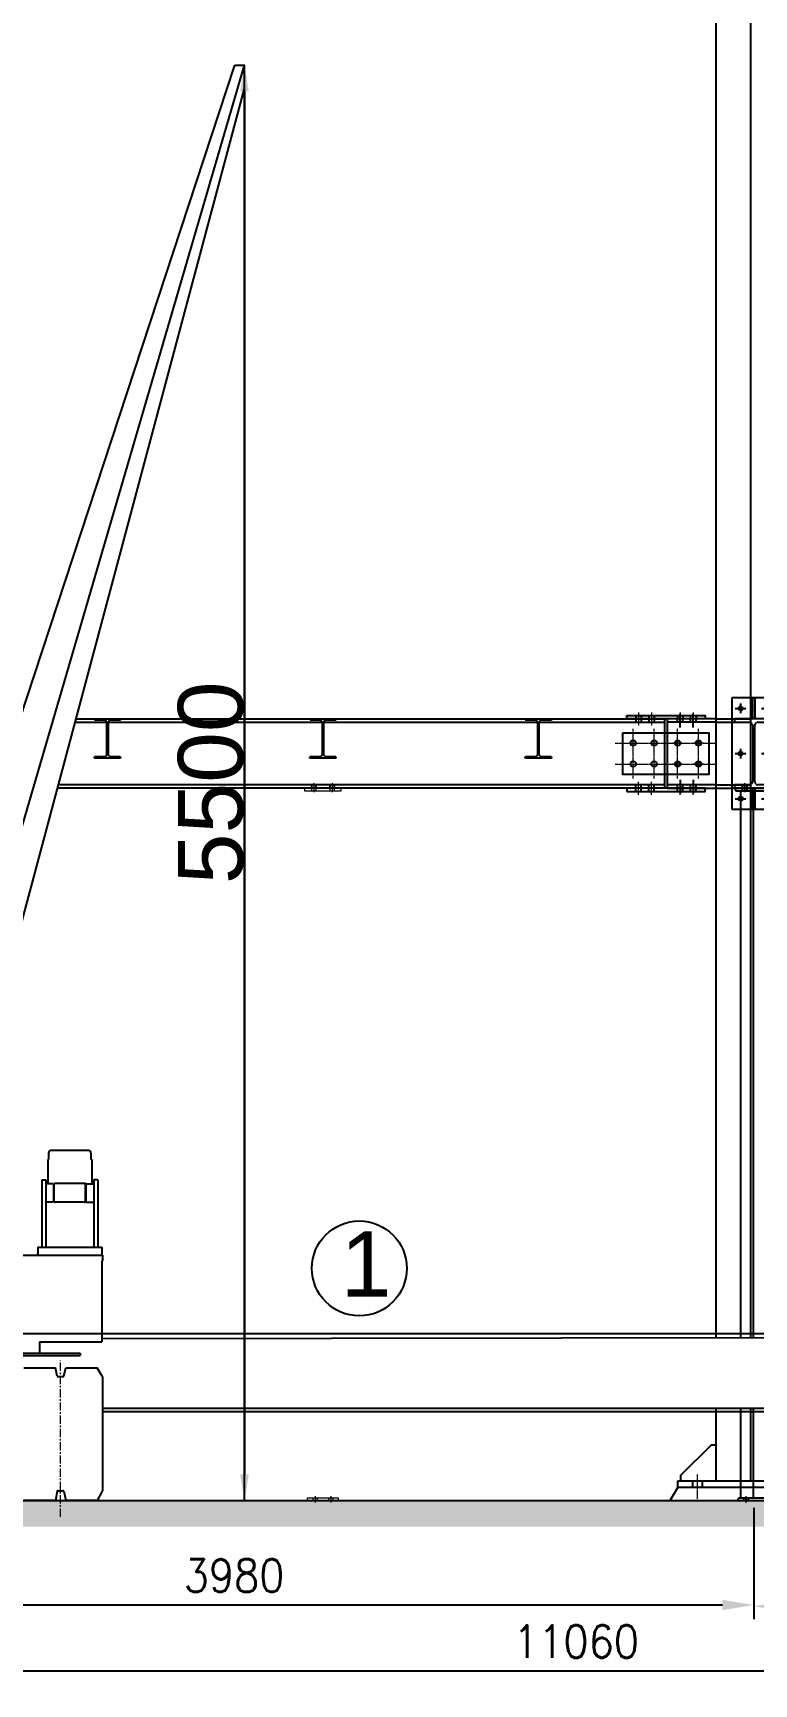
# Model space of a CAD drawing. Header units: millimetres. Extents: x 13669 to 217197, y -88248 to 24578.
# Drawn here: x 67284 to 70046, y -19638 to -13312 of the extents above; entities that cross this region are included whole.
import ezdxf

# ---------------------------------------------------------------- set-up
doc = ezdxf.new("R2010")
doc.units = ezdxf.units.MM
for name, pattern in [('CENTER', [50.8, 31.75, -6.35, 6.35, -6.35]), ('CENTER2', [1.125, 0.75, -0.125, 0.125, -0.125]), ('DASHED2', [0.375, 0.25, -0.125])]:
    doc.linetypes.add(name, pattern=pattern)
for name, color, linetype in [('1', 7, 'Continuous'), ('Tx-DDIM', 1, 'Continuous'), ('Tx_DDIM', 1, 'Continuous'), ('Tx_M_EQUIPOS', 4, 'Continuous'), ('Tx_M_EXISTENTES', 8, 'Continuous'), ('Tx_M_OCULTOS', 2, 'DASHED2'), ('Tx_M_OCULTOS FINO', 1, 'DASHED2')]:
    doc.layers.add(name, color=color, linetype=linetype)
for name, color, linetype, lineweight in [('TITULOS', 6, 'Continuous', 60), ('Tx_EJES', 1, 'CENTER2', 5), ('Tx_M_CONTORNO FINO', 1, 'Continuous', 5)]:
    doc.layers.add(name, color=color, linetype=linetype, lineweight=lineweight)
doc.styles.add('ROMANS', font='romans.shx', dxfattribs={"width": 0.9})
doc.styles.get("Standard").update_dxf_attribs({"font": 'arial.ttf'})
doc.dimstyles.new('ESC 1-50', dxfattribs={"dimscale": 50, "dimtxt": 2.5, "dimasz": 2.4, "dimexe": 1, "dimexo": 1, "dimgap": 1, "dimtad": 1, "dimdec": 0, "dimtxsty": 'ROMANS', "dimcen": 2.5, "dimclrd": 256, "dimclre": 256, "dimclrt": 3, "dimadec": 0, "dimazin": 2, "dimtfac": 0.5, "dimtdec": 0, "dimtmove": 0, "dimatfit": 3, "dimfxl": 1, "dimtfill": 1, "dimtfillclr": 256, "dimtolj": 2, "dimlwd": -1, "dimarcsym": 0})
doc.dimstyles.new('ISO-25', dxfattribs={"dimtxt": 2.5, "dimasz": 2.5, "dimexe": 1.25, "dimexo": 0.625, "dimtad": 1, "dimtxsty": 'Standard', "dimcen": 2.5, "dimadec": 0, "dimazin": 0, "dimtfac": 1, "dimtmove": 0, "dimatfit": 3, "dimfxl": 1, "dimarcsym": 0})

# ---------------------------------------------------------------- blocks, each defined once
blk = doc.blocks.new('A$Cd38fd534')
at = {"layer": 'Tx_EJES'}
for p, q in [((-69.1, 0), (319.1, 0)), ((0, -135.8), (0, 55.8)), ((80, -135.8), (80, 55.8)), ((170, -135.8), (170, 55.8)), ((250, -135.8), (250, 55.8)), ((-69.1, -80), (319.1, -80))]:
    blk.add_line(p, q, dxfattribs=at)
at = {"layer": 'Tx_M_EQUIPOS'}
blk.add_lwpolyline([(-40, 40), (290, 40), (290, -120), (-40, -120)], close=True, dxfattribs=at)
for centre in [(0, 0), (80, 0), (170, 0), (250, 0), (0, -80), (80, -80), (170, -80), (250, -80)]:
    blk.add_circle(centre, 10.5, dxfattribs=at)
blk = doc.blocks.new('A$C03c238ad')
at = {"layer": 'Tx_M_OCULTOS FINO'}
for p, q in [((-70.7, 40), (-29.3, 40)), ((-50, 58.7), (-50, 21.3)), ((29.3, 40), (70.7, 40)), ((50, 58.7), (50, 21.3)), ((-50, -114.3), (-50, -151.7)), ((50, -114.3), (50, -151.7)), ((-70.7, -133), (-29.3, -133)), ((29.3, -133), (70.7, -133)), ((-70.7, -306), (-29.3, -306)), ((-50, -287.3), (-50, -324.7)), ((29.3, -306), (70.7, -306)), ((50, -287.3), (50, -324.7))]:
    blk.add_line(p, q, dxfattribs=at)
for points in [[(-84, -346), (84, -346), (84, 80), (-84, 80)], [(-3.9, 80), (3.9, 80), (3.9, 0), (-3.9, 0)], [(-3.9, -266), (3.9, -266), (3.9, -346), (-3.9, -346)]]:
    blk.add_lwpolyline(points, close=True, dxfattribs=at)
for centre in [(-50, 40), (50, 40), (-50, -133), (50, -133), (-50, -306), (50, -306)]:
    blk.add_circle(centre, 8.5, dxfattribs=at)
blk = doc.blocks.new('A$Cf5f8315d')
at = {"layer": 'Tx_EJES'}
blk.add_line((-21.3, 0), (0, 0), dxfattribs=at)
at = {"layer": 'Tx_M_OCULTOS'}
for p, q in [((-13, 8.5), (0, 8.5)), ((-13, -8.5), (0, -8.5))]:
    blk.add_line(p, q, dxfattribs=at)
blk = doc.blocks.new('*D261')
at = {"layer": 'Defpoints', "color": 0, "transparency": 16777216}
for p in [(66064.5, -18798.2), (70044.8, -18913.2), (70044.8, -19335.3)]:
    blk.add_point(p, dxfattribs=at)
at = {"layer": 'Tx_DDIM', "lineweight": -2, "transparency": 16777216}
for p, q in [((66064.5, -18848.2), (66064.5, -19385.3)), ((70044.8, -18963.2), (70044.8, -19385.3))]:
    blk.add_line(p, q, dxfattribs=at)
at = {"layer": 'Tx_DDIM', "transparency": 16777216}
blk.add_line((66184.5, -19335.3), (69924.8, -19335.3), dxfattribs=at)
for points in [[(66184.5, -19315.3), (66184.5, -19355.3), (66064.5, -19335.3)], [(69924.8, -19315.3), (69924.8, -19355.3), (70044.8, -19335.3)]]:
    blk.add_solid(points, dxfattribs=at)
at = {"layer": 'Tx_DDIM', "color": 3, "transparency": 16777216, "insert": (68054.6, -19222.8), "char_height": 125, "attachment_point": 5, "style": 'ROMANS', "bg_fill": 3, "box_fill_scale": 1.1, "bg_fill_color": 256, "bg_fill_true_color": 13158600, "bg_fill_transparency": 0}
blk.add_mtext('\\A2;3980', dxfattribs=at)
blk = doc.blocks.new('*D262')
at = {"layer": 'Defpoints', "color": 0, "transparency": 16777216}
for p in [(70044.8, -18913.2), (74894.8, -18906.8), (74894.8, -19340.2)]:
    blk.add_point(p, dxfattribs=at)
at = {"layer": 'Tx_DDIM', "lineweight": -2, "transparency": 16777216}
for p, q in [((70044.8, -18963.2), (70044.8, -19390.2)), ((74894.8, -18956.8), (74894.8, -19390.2))]:
    blk.add_line(p, q, dxfattribs=at)
at = {"layer": 'Tx_DDIM', "transparency": 16777216}
blk.add_line((70164.8, -19340.2), (74774.8, -19340.2), dxfattribs=at)
for points in [[(70164.8, -19320.2), (70164.8, -19360.2), (70044.8, -19340.2)], [(74774.8, -19320.2), (74774.8, -19360.2), (74894.8, -19340.2)]]:
    blk.add_solid(points, dxfattribs=at)
at = {"layer": 'Tx_DDIM', "color": 3, "transparency": 16777216, "insert": (72469.8, -19227.7), "char_height": 125, "attachment_point": 5, "style": 'ROMANS', "bg_fill": 3, "box_fill_scale": 1.1, "bg_fill_color": 256, "bg_fill_true_color": 13158600, "bg_fill_transparency": 0}
blk.add_mtext('\\A2;4850', dxfattribs=at)
blk = doc.blocks.new('*D264')
at = {"layer": 'Defpoints', "color": 0, "transparency": 16777216}
for p in [(63834.5, -19117.9), (74894.8, -19174.3), (74894.8, -19587.9)]:
    blk.add_point(p, dxfattribs=at)
at = {"layer": 'Tx_DDIM', "lineweight": -2, "transparency": 16777216}
for p, q in [((63834.5, -19167.9), (63834.5, -19637.9)), ((74894.8, -19224.3), (74894.8, -19637.9))]:
    blk.add_line(p, q, dxfattribs=at)
at = {"layer": 'Tx_DDIM', "transparency": 16777216}
blk.add_line((63954.5, -19587.9), (74774.8, -19587.9), dxfattribs=at)
for points in [[(63954.5, -19567.9), (63954.5, -19607.9), (63834.5, -19587.9)], [(74774.8, -19567.9), (74774.8, -19607.9), (74894.8, -19587.9)]]:
    blk.add_solid(points, dxfattribs=at)
at = {"layer": 'Tx_DDIM', "color": 3, "transparency": 16777216, "insert": (69364.6, -19475.4), "char_height": 125, "attachment_point": 5, "style": 'ROMANS', "bg_fill": 3, "box_fill_scale": 1.1, "bg_fill_color": 256, "bg_fill_true_color": 13158600, "bg_fill_transparency": 0}
blk.add_mtext('\\A2;11060', dxfattribs=at)
blk = doc.blocks.new('*D403')
at = {"color": 0, "lineweight": -2, "transparency": 16777216}
for p, q in [((68095, -13434.9), (68095.6, -13434.9)), ((68094.4, -13534.9), (68094.4, -18834.9)), ((68095, -18934.9), (68095.6, -18934.9))]:
    blk.add_line(p, q, dxfattribs=at)
at = {"color": 0, "transparency": 16777216}
for points in [[(68077.7, -13534.9), (68111, -13534.9), (68094.4, -13434.9)], [(68077.7, -18834.9), (68111, -18834.9), (68094.4, -18934.9)]]:
    blk.add_solid(points, dxfattribs=at)
at = {"layer": 'Defpoints', "color": 0, "transparency": 16777216}
for p in [(68094.4, -13434.9), (68094.4, -18934.9), (68094.4, -18934.9)]:
    blk.add_point(p, dxfattribs=at)
at = {"color": 0, "transparency": 16777216, "insert": (67966.1, -16184.9), "char_height": 250, "attachment_point": 5, "rotation": 90}
blk.add_mtext('5500', dxfattribs=at)

msp = doc.modelspace()

# ---------------------------------------------------------------- hatches: boundary and pattern name
h = msp.add_hatch()
h.set_pattern_fill('EARTH', color=9, scale=400, angle=45)
h.set_pattern_definition([(45, (64297.75, -23668.02), (0, 141.42136), [100, -100]), (45, (64271.23, -23641.51), (0, 141.42136), [100, -100]), (45, (64244.72, -23614.99), (0, 141.42136), [100, -100]), (135, (64244.72, -23597.31), (-141.42136, 1e-14), [100, -100]), (135, (64271.23, -23570.8), (-141.42136, 1e-14), [100, -100]), (135, (64297.75, -23544.28), (-141.42136, 1e-14), [100, -100])])
h.paths.add_polyline_path([(63761.8202447, -18934.9465934), (63761.8202447, -19034.9465934), (77619.4380621, -19034.9465934), (77619.4380621, -18934.9465934)])

# ---------------------------------------------------------------- linework, layer by layer
for p, q in [((66728.4442188, -17478.5596871), (68057.3460494, -13434.9465934)), ((66858.747209, -17665.7459496), (68094.3746776, -13434.9465934)), ((68057.3460494, -13434.9465934), (68094.3746776, -13434.9465934)), ((68094.3746776, -13934.9465934), (68094.3746776, -13434.9465934)), ((66989.0503195, -17662.4497804), (68094.3746776, -13524.286137))]:
    msp.add_line(p, q)
at = {"color": 9}
msp.add_line((69724.809871, -18934.9465934), (69754.809871, -18884.9465934), dxfattribs=at)
msp.add_circle((68534.2970153, -18045.5251414), 181.7369755)
at = {"layer": '1', "color": 7, "linetype": 'Continuous'}
for p, q in [((67340.868381, -17628.4928088), (67340.868381, -17721.1237095)), ((67343.875374, -17628.4928088), (67340.868381, -17628.4928088)), ((67343.875374, -17604.3336647), (67343.875374, -17628.4928088)), ((67495.2274355, -17593.3079836), (67354.9010551, -17593.3079836)), ((67506.2529964, -17604.3336647), (67506.2529964, -17628.4928088)), ((67509.2599894, -17628.4928088), (67506.2529964, -17628.4928088)), ((67509.2599894, -17628.4928088), (67509.2599894, -17721.1237095)), ((67509.2599894, -17648.5392284), (67509.2599894, -17721.1237095)), ((67318.0653908, -17706.0887445), (67333.3508985, -17706.0887445)), ((67318.0653908, -17706.0887445), (67318.0653908, -17964.6901431)), ((67318.0653908, -17706.0887445), (67318.0653908, -17964.6901431)), ((67333.3508985, -17706.0887445), (67333.3508985, -17964.6901431)), ((67516.7774719, -17706.0887445), (67516.7774719, -17964.6901431)), ((67532.8148481, -17706.0887445), (67516.7774719, -17706.0887445)), ((67532.8148481, -17706.0887445), (67532.8148481, -17964.6901431)), ((67361.4162467, -17721.1237095), (67333.3508985, -17721.1237095)), ((67361.4162467, -17721.1237095), (67363.4208286, -17723.1284116)), ((67363.4208286, -17723.1284116), (67363.4208286, -17789.2822577)), ((67364.9243251, -17790.38402), (67364.9243251, -17722.0266494)), ((67481.2712593, -17720.1214588), (67368.8572314, -17720.1214186)), ((67485.2040453, -17790.38402), (67485.2040453, -17722.0266494)), ((67488.7122439, -17721.1237095), (67486.7075418, -17723.1284116)), ((67486.7075418, -17723.1284116), (67486.7075418, -17789.2822577)), ((67488.7122439, -17721.1237095), (67516.7774719, -17721.1237095)), ((67361.4162467, -17791.2869598), (67333.3508985, -17791.2869598)), ((67363.4208286, -17789.2822577), (67361.4162467, -17791.2869598)), ((67481.2712593, -17792.2892106), (67368.8572314, -17792.2892508)), ((67486.7075418, -17789.2822577), (67488.7122439, -17791.2869598)), ((67488.7122439, -17791.2869598), (67516.7774719, -17791.2869598)), ((67302.2786775, -17964.6901431), (67547.8498132, -17964.6901431)), ((67302.2786775, -17964.6901431), (67302.2786775, -17989.7484983)), ((67374.9477153, -17964.6901431), (67475.1807754, -17964.6901431)), ((67547.8498132, -17964.6901431), (67547.8498132, -17989.7484983)), ((66167.1388174, -17994.7600731), (67550.3556126, -17994.7600731)), ((67302.2786775, -17994.7600731), (67302.2786775, -17989.7484983)), ((67547.849753, -18016.8114354), (67547.849753, -18302.475771)), ((67547.849753, -18016.8114354), (67550.3556126, -18016.8114354)), ((67547.8498132, -17989.7484983), (67547.8498132, -17994.7600731)), ((67550.3556126, -17994.7600731), (67550.3556126, -18016.8114354)), ((67309.7961721, -18327.534006), (67309.7961721, -18370.634199)), ((67309.7961721, -18327.534006), (67547.849753, -18327.534006)), ((67333.3509827, -18327.534006), (67516.7775561, -18327.534006)), ((67547.849753, -18302.475771), (67547.849753, -18327.534006)), ((67233.3210436, -18379.655178), (67465.1574453, -18379.655178)), ((67238.0143866, -18370.634199), (67465.1574453, -18370.634199)), ((67465.1574453, -18370.634199), (67465.1574453, -18379.655178)), ((67249.6563119, -18426.7647752), (67369.9360322, -18426.7647752)), ((67377.4933393, -18457.9386326), (67369.9360322, -18426.7647752)), ((67381.4244174, -18459.8416983), (67398.540823, -18459.8416983)), ((67402.4719972, -18457.9386326), (67410.0293044, -18426.7647752)), ((67410.0293044, -18426.7647752), (67530.3090246, -18426.7647752)), ((67549.9095312, -18458.6156871), (67530.3090246, -18426.7647752))]:
    msp.add_line(p, q, dxfattribs=at)
for centre, radius, start, end in [((67354.9010551, -17604.3336647), 11.0256413, 90, 180), ((67495.2274355, -17604.3336647), 11.0256413, 0, 90), ((67368.8572314, -17725.1331137), 5.0116549, 90, 141.6960549998), ((67481.2712593, -17725.1331137), 5.0116549, 38.3052500003, 90), ((67368.8572314, -17787.2775556), 5.0116549, 218.30394, 270), ((67481.2712593, -17787.2775556), 5.0116549, 270, 321.6947499997), ((67381.4244174, -18454.8300032), 5.0116549, 218.33671, 270), ((67398.540823, -18454.8300032), 5.0116549, 270, 321.66394), ((67547.3486196, -18460.1917123), 3.006993, 0, 31.6081899995)]:
    msp.add_arc(centre, radius, start, end, dxfattribs=at)
at = {"layer": 'Tx-DDIM'}
for p, q in [((69763.509871, -15972.6768568), (69763.509871, -15920.21633)), ((69813.509871, -15972.6768568), (69813.509871, -15920.21633)), ((69763.509871, -16173.21633), (69763.509871, -16225.6768568)), ((69813.509871, -16173.21633), (69813.509871, -16225.6768568))]:
    msp.add_line(p, q, dxfattribs=at)
at = {"layer": 'Tx_EJES'}
for p, q in [((69603.509871, -15915.0425747), (69603.509871, -15964.8506116)), ((69653.509871, -15915.0425564), (69653.509871, -15964.8505932)), ((69763.509871, -15915.0425564), (69763.509871, -15964.8505932)), ((69813.509871, -15915.0425747), (69813.509871, -15964.8506116)), ((69772.359871, -16032.9465934), (69734.659871, -16032.9465934)), ((69753.509871, -16051.7965934), (69753.509871, -16014.0965934)), ((69852.359871, -16032.9465934), (69814.659871, -16032.9465934)), ((69833.509871, -16051.7965934), (69833.509871, -16014.0965934)), ((69772.359871, -16112.9465934), (69734.659871, -16112.9465934)), ((69753.509871, -16131.7965934), (69753.509871, -16094.0965934)), ((69852.359871, -16112.9465934), (69814.659871, -16112.9465934)), ((69833.509871, -16131.7965934), (69833.509871, -16094.0965934)), ((69603.509871, -16230.8506115), (69603.509871, -16181.0425747)), ((69653.509871, -16230.8506299), (69653.509871, -16181.0425931)), ((69763.509871, -16230.8506299), (69763.509871, -16181.0425931)), ((69813.509871, -16230.8506115), (69813.509871, -16181.0425747)), ((69829.809871, -18930.2465934), (69829.809871, -18834.5465934))]:
    msp.add_line(p, q, dxfattribs=at)
at = {"layer": 'Tx_M_CONTORNO FINO'}
for p, q in [((68351.309871, -16205.9465931), (68351.309871, -16215.4465931)), ((68351.309871, -16205.9465931), (68351.309871, -16205.9465931)), ((68359.809871, -16196.8222826), (68359.809871, -16221.4392652)), ((68368.309871, -16205.9465931), (68368.309871, -16215.4465931)), ((68368.309871, -16205.9465931), (68368.309871, -16205.9465931)), ((68421.309871, -16205.9465931), (68421.309871, -16215.4465931)), ((68421.309871, -16205.9465931), (68421.309871, -16205.9465931)), ((68429.809871, -16196.8222826), (68429.809871, -16221.4392652)), ((68438.309871, -16205.9465931), (68438.309871, -16215.4465931)), ((68438.309871, -16205.9465931), (68438.309871, -16205.9465931)), ((68356.309871, -18925.4465931), (68356.309871, -18934.9465931)), ((68364.809871, -18917.8881019), (68364.809871, -18942.5050844)), ((68373.309871, -18925.4465931), (68373.309871, -18934.9465931)), ((68416.309871, -18925.4465931), (68416.309871, -18934.9465931)), ((68424.809871, -18917.8881019), (68424.809871, -18942.5050844)), ((68433.309871, -18925.4465931), (68433.309871, -18934.9465931))]:
    msp.add_line(p, q, dxfattribs=at)
for points in [[(68464.809871, -16205.9465931), (68324.809871, -16205.9465931), (68324.809871, -16215.4465931), (68464.809871, -16215.4465931)], [(68334.809871, -18934.9465931), (68454.809871, -18934.9465931), (68454.809871, -18925.4465931), (68334.809871, -18925.4465931)]]:
    msp.add_lwpolyline(points, close=True, dxfattribs=at)
msp.add_lwpolyline([(68344.809871, -18934.9465931), (68444.809871, -18934.9465931)], dxfattribs=at)
at = {"layer": 'Tx_M_EQUIPOS'}
for p, q in [((67449.1395991, -15939.9465931), (69703.509871, -15939.9465931)), ((67445.667231, -15952.946603), (69703.509871, -15952.946621)), ((69901.3098709, -15952.9465934), (69713.509871, -15952.9465934)), ((69703.509871, -16192.9465931), (67381.5620245, -16192.9465931)), ((69901.3098709, -16192.9465934), (69713.509871, -16192.9465934)), ((69703.509871, -16205.9465931), (67378.089659, -16205.9465931))]:
    msp.add_line(p, q, dxfattribs=at)
for points in [[(70189.309871, -18311.2686901), (70189.309871, -10760.9747686), (70188.309871, -10094.2665936), (69901.309871, -10094.2665936), (69900.309871, -10745.0747686), (69900.309871, -18311.6774645)], [(69703.509871, -15939.9465931), (69703.509871, -16205.9465931)], [(69901.3098709, -15939.9465934), (69713.509871, -15939.9465934), (69713.509871, -16205.9465934), (69901.3098709, -16205.9465934)], [(69900.309871, -18582.4593738), (69900.309871, -18859.5465934), (70189.309871, -18859.5465934), (70189.309871, -18582.4593738)]]:
    msp.add_lwpolyline(points, dxfattribs=at)
for points in [[(69558.5217825, -15927.2465931), (69858.5217825, -15927.2465931), (69858.5217825, -15939.9465931), (69558.5217825, -15939.9465931)], [(69558.5217825, -16218.6465931), (69858.5217825, -16218.6465931), (69858.5217825, -16205.9465931), (69558.5217825, -16205.9465931)], [(69901.3098709, -18722.5465934), (69881.3098709, -18722.5465934), (69764.8098709, -18839.5465934), (69764.8098709, -18859.5465934), (69901.3098709, -18859.5465934)], [(69754.809871, -18859.5465934), (70334.8098709, -18859.5465934), (70334.8098709, -18884.9465934), (69754.809871, -18884.9465934)]]:
    msp.add_lwpolyline(points, close=True, dxfattribs=at)
for centre in [(69753.509871, -16032.9465934), (69833.509871, -16032.9465934), (69753.509871, -16112.9465934), (69833.509871, -16112.9465934)]:
    msp.add_circle(centre, 10.5, dxfattribs=at)
at = {"layer": 'Tx_M_EXISTENTES'}
for p, q in [((66531.8747481, -18295.4593738), (71575.4723007, -18295.4593738)), ((71575.4723007, -18309.3080405), (67547.849753, -18315.0048885)), ((71575.4723007, -18582.4593738), (67550.3556126, -18582.4593738)), ((71575.4723007, -18595.4593738), (67550.3556126, -18595.4593738)), ((63761.8202447, -18934.9465934), (77616.0079939, -18934.9465934))]:
    msp.add_line(p, q, dxfattribs=at)
for centre in [(69753.509871, -16032.9465934), (69833.509871, -16032.9465934), (69753.509871, -16112.9465934), (69833.509871, -16112.9465934)]:
    msp.add_circle(centre, 9.525, dxfattribs=at)
at = {"layer": 'Tx_M_OCULTOS', "extrusion": (6.12323e-17, 1, -1.83697e-16)}
for p, q in [((70033.509871, -18311.4890605), (70033.509871, -10094.2665936)), ((70033.509871, -18859.5465934), (70033.509871, -18582.4593738))]:
    msp.add_line(p, q, dxfattribs=at)
at = {"layer": 'Tx_M_OCULTOS'}
for p, q in [((69593.009871, -15927.2466115), (69593.009871, -15952.9465711)), ((69614.009871, -15927.2466115), (69614.009871, -15952.9465756)), ((69643.009871, -15927.2466115), (69643.009871, -15952.9465818)), ((69664.009871, -15927.2466115), (69664.009871, -15952.9465862)), ((69753.0047312, -15952.9465934), (69753.0047312, -15939.9465934)), ((69753.009871, -15927.2466115), (69753.009871, -15940.2466115)), ((69774.009871, -15927.2466115), (69774.009871, -15940.2466115)), ((69774.0150107, -15952.9465934), (69774.0150107, -15939.9465934)), ((69803.0047312, -15952.9465934), (69803.0047312, -15939.9465934)), ((69803.009871, -15927.2466115), (69803.009871, -15940.2466115)), ((69824.009871, -15927.2466115), (69824.009871, -15940.2466115)), ((69824.0150107, -15952.9465934), (69824.0150107, -15939.9465934)), ((69901.3098709, -15939.9465934), (70033.509871, -15939.9465934)), ((69901.3098709, -15952.9465934), (70033.509871, -15952.9465934)), ((69593.009871, -16218.6465748), (69593.009871, -16192.9466152)), ((69614.009871, -16218.6465748), (69614.009871, -16192.9466107)), ((69643.009871, -16218.6465748), (69643.009871, -16192.9466045)), ((69664.009871, -16218.6465748), (69664.009871, -16192.9466)), ((69753.0047312, -16205.9465934), (69753.0047312, -16192.9465934)), ((69774.0150107, -16205.9465934), (69774.0150107, -16192.9465934)), ((69803.0047312, -16205.9465934), (69803.0047312, -16192.9465934)), ((69824.0150107, -16205.9465934), (69824.0150107, -16192.9465934)), ((69901.3098709, -16192.9465934), (70033.509871, -16192.9465934)), ((69753.009871, -16218.6465748), (69753.009871, -16205.6465748)), ((69774.009871, -16218.6465748), (69774.009871, -16205.6465748)), ((69803.009871, -16218.6465748), (69803.009871, -16205.6465748)), ((69824.009871, -16218.6465748), (69824.009871, -16205.6465748)), ((69901.3098709, -16205.9465934), (70033.509871, -16205.9465934)), ((69811.309871, -18884.9465934), (69811.309871, -18859.5465934)), ((69848.309871, -18884.9465934), (69848.309871, -18859.5465934))]:
    msp.add_line(p, q, dxfattribs=at)
for points in [[(67558.119871, -16084.4865931, 0.4142135624), (67567.649871, -16074.9565931), (67567.649871, -15954.9365931, 0.4142135624), (67558.119871, -15945.4065931), (67519.809871, -15945.4065931), (67519.809871, -15939.9465931), (67619.809871, -15939.9465931), (67619.809871, -15945.4065931), (67581.499871, -15945.4065931, 0.4142135624), (67571.969871, -15954.9365931), (67571.969871, -16074.9565931, 0.4142135624), (67581.499871, -16084.4865931), (67619.809871, -16084.4865931), (67619.809871, -16089.9465931), (67519.809871, -16089.9465931), (67519.809871, -16084.4865931)], [(68383.119871, -16084.4865931, 0.4142135624), (68392.649871, -16074.9565931), (68392.649871, -15954.9365931, 0.4142135624), (68383.119871, -15945.4065931), (68344.809871, -15945.4065931), (68344.809871, -15939.9465931), (68444.809871, -15939.9465931), (68444.809871, -15945.4065931), (68406.499871, -15945.4065931, 0.4142135624), (68396.969871, -15954.9365931), (68396.969871, -16074.9565931, 0.4142135624), (68406.499871, -16084.4865931), (68444.809871, -16084.4865931), (68444.809871, -16089.9465931), (68344.809871, -16089.9465931), (68344.809871, -16084.4865931)], [(69208.119871, -16084.4865931, 0.4142135624), (69217.649871, -16074.9565931), (69217.649871, -15954.9365931, 0.4142135624), (69208.119871, -15945.4065931), (69169.809871, -15945.4065931), (69169.809871, -15939.9465931), (69269.809871, -15939.9465931), (69269.809871, -15945.4065931), (69231.499871, -15945.4065931, 0.4142135624), (69221.969871, -15954.9365931), (69221.969871, -16074.9565931, 0.4142135624), (69231.499871, -16084.4865931), (69269.809871, -16084.4865931), (69269.809871, -16089.9465931), (69169.809871, -16089.9465931), (69169.809871, -16084.4865931)]]:
    msp.add_lwpolyline(points, format="xyb", close=True, dxfattribs=at)
at = {"layer": 'Tx_M_OCULTOS FINO'}
for p, q in [((69994.8098711, -16215.4465942), (69994.8098711, -18311.5437995)), ((70001.3098711, -16205.9465942), (70001.3098711, -16215.4465942)), ((70001.3098711, -16205.9465942), (70001.3098711, -16205.9465942)), ((70009.8098711, -16196.8222837), (70009.8098711, -16221.4392662)), ((70018.3098711, -16205.9465942), (70018.3098711, -16215.4465942)), ((70018.3098711, -16205.9465942), (70018.3098711, -16205.9465942)), ((70042.6498711, -16215.4465942), (70042.6498711, -18311.4761325)), ((69994.8098711, -18582.4593738), (69994.8098711, -18925.4465942)), ((70042.6498711, -18582.4593738), (70042.6498711, -18925.4465942)), ((70006.3098711, -18925.4465942), (70006.3098711, -18934.9465942)), ((70014.8098711, -18917.8881029), (70014.8098711, -18942.5050855)), ((70023.3098711, -18925.4465942), (70023.3098711, -18934.9465942))]:
    msp.add_line(p, q, dxfattribs=at)
msp.add_lwpolyline([(70061.2979597, -15952.9465754), (70118.7979597, -15952.9465754), (70118.7979597, -15939.9465754), (69970.7979597, -15939.9465754), (69970.7979597, -15952.9465754), (70028.2979597, -15952.9465754, -0.4142135624), (70040.9979597, -15965.6465754), (70040.9979597, -16180.2465754, -0.4142135624), (70028.2979597, -16192.9465754), (69970.7979597, -16192.9465754), (69970.7979597, -16205.9465754), (70118.7979597, -16205.9465754), (70118.7979597, -16192.9465754), (70061.2979597, -16192.9465754, -0.4142135624), (70048.5979597, -16180.2465754), (70048.5979597, -15965.6465754, -0.4142135624)], format="xyb", close=True, dxfattribs=at)
for points in [[(70114.8098711, -16205.9465942), (69974.8098711, -16205.9465942), (69974.8098711, -16215.4465942), (70114.8098711, -16215.4465942)], [(69984.8098711, -18934.9465942), (70104.8098711, -18934.9465942), (70104.8098711, -18925.4465942), (69984.8098711, -18925.4465942)]]:
    msp.add_lwpolyline(points, close=True, dxfattribs=at)
msp.add_lwpolyline([(69994.8098711, -18934.9465942), (70094.8098711, -18934.9465942)], dxfattribs=at)
msp.add_lwpolyline([(69994.8098711, -18934.9465942), (70094.8098711, -18934.9465942)], dxfattribs=at)

# ---------------------------------------------------------------- block references
at = {"rotation": 270}
for p in [(68359.809871, -16205.9465743), (68429.809871, -16205.9465743)]:
    msp.add_blockref('A$Cf5f8315d', p, dxfattribs=at)
at = {"layer": 'TITULOS'}
msp.add_blockref('A$Cd38fd534', (69583.509871, -16032.9465931), dxfattribs=at)
at = {"layer": 'Tx_M_EQUIPOS'}
msp.add_blockref('A$C03c238ad', (70044.8237415, -15939.9465942), dxfattribs=at)
at = {"layer": 'Tx_M_OCULTOS FINO', "rotation": 270}
msp.add_blockref('A$Cf5f8315d', (70009.8098711, -16205.9465754), dxfattribs=at)

# ---------------------------------------------------------------- texts
at = {"insert": (68462.9429105, -17903.4595812), "char_height": 250, "attachment_point": 1}
msp.add_mtext_dynamic_manual_height_columns('{\\C244;\\c1973145;1}', width=532.988011806, gutter_width=12.5, heights=[0], dxfattribs=at)

# ---------------------------------------------------------------- next in the draw order: dimensions: what is measured, and where the dimension line sits
at = {"layer": 'Tx_DDIM'}
dim = msp.add_linear_dim(base=(70044.8098709, -19335.2758648), p1=(66064.4744279, -18798.1944493), p2=(70044.8098709, -18913.2044417), dimstyle='ESC 1-50', override={"dimtmove": 1}, dxfattribs=at)
dim.commit()
dim.dimension.update_dxf_attribs({"geometry": '*D261', "text_midpoint": (68054.6421494, -19222.7758648)})

# ---------------------------------------------------------------- next in the draw order: linework, layer by layer
msp.add_line((68094.3746776, -18934.9465934), (68094.3746776, -13934.9465934))
at = {"layer": '1', "linetype": 'CENTER', "lineweight": 9}
msp.add_line((67389.9826202, -18996.9603844), (67389.9826202, -18398.5222931), dxfattribs=at)
at = {"layer": '1', "color": 7, "linetype": 'Continuous'}
for p, q in [((67550.3556126, -18460.1917123), (67550.3556126, -18897.5104927)), ((67377.4933393, -18899.7634521), (67369.9360322, -18934.9465934)), ((67381.4244174, -18897.8603864), (67398.540823, -18897.8603864)), ((67402.4719972, -18899.7634521), (67410.0293044, -18934.9465934)), ((67549.9095312, -18899.0863976), (67530.3090246, -18934.9465934)), ((65918.4794999, -18934.9465934), (67867.2936137, -18934.9465934)), ((67369.9360322, -18934.9465934), (67249.6563119, -18934.9465934)), ((67530.3090246, -18934.9465934), (67410.0293044, -18934.9465934))]:
    msp.add_line(p, q, dxfattribs=at)
for centre, radius, start, end in [((67381.4244174, -18902.8719612), 5.0116549, 90, 141.6649399998), ((67398.540823, -18902.8719612), 5.0116549, 38.3344120004, 90), ((67547.3486196, -18897.5104927), 3.006993, 328.3918100005, 0)]:
    msp.add_arc(centre, radius, start, end, dxfattribs=at)

# ---------------------------------------------------------------- next in the draw order: dimensions: what is measured, and where the dimension line sits
dim = msp.add_linear_dim(base=(68094.3746776, -18934.9465934), p1=(68094.3746776, -13434.9465934), p2=(68094.3746776, -18934.9465934), angle=90, dimstyle='ISO-25', override={"dimtxt": 250, "dimasz": 100})
dim.commit()
dim.dimension.update_dxf_attribs({"geometry": '*D403', "text_midpoint": (67966.1064307, -16184.9465934)})
at = {"layer": 'Tx_DDIM'}
dim = msp.add_linear_dim(base=(74894.809871, -19340.1530288), p1=(70044.8098709, -18913.2044417), p2=(74894.809871, -18906.7583657), dimstyle='ESC 1-50', override={"dimtmove": 1}, dxfattribs=at)
dim.commit()
dim.dimension.update_dxf_attribs({"geometry": '*D262', "text_midpoint": (72469.809871, -19227.6530288)})

# ---------------------------------------------------------------- next in the draw order: linework, layer by layer
msp.add_line((58420.724989, -18934.9465934), (81150.9904028, -18934.9465934))

# ---------------------------------------------------------------- next in the draw order: dimensions: what is measured, and where the dimension line sits
dim = msp.add_linear_dim(base=(74894.809871, -19587.930951), p1=(63834.4744281, -19117.8899986), p2=(74894.809871, -19174.3312068), dimstyle='ESC 1-50', dxfattribs=at)
dim.commit()
dim.dimension.update_dxf_attribs({"geometry": '*D264', "text_midpoint": (69364.6421496, -19475.430951)})

doc.saveas('drawing.dxf')
